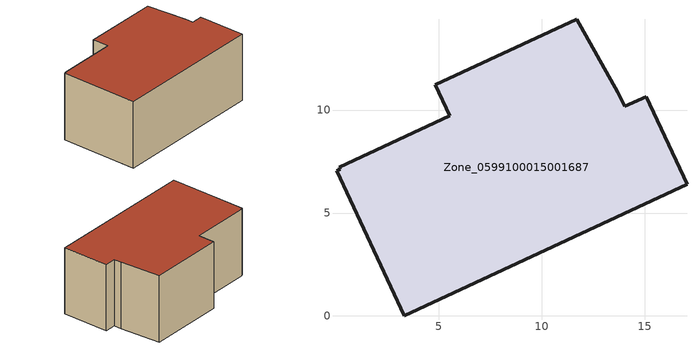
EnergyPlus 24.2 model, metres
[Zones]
Zone_0599100015001687
 floor ground (C_G): 0.21,7.14 0.17,7.21 5.54,9.72 4.84,11.23 11.69,14.42 13.71,10.88 14.03,10.18 15.07,10.66 17.06,6.41 3.32,0 0.03,7.06 z0.88
 wall outside (C_F): 11.69,14.42 4.84,11.23 5.54,9.72 0.17,7.21 0.21,7.14 0.03,7.06 3.32,0 17.06,6.41 15.07,10.66 14.03,10.18 13.71,10.88 11.69,14.42 z0.88:7.64
 roof outside (C_R): 0.17,7.21 0.21,7.14 0.03,7.06 3.32,0 17.06,6.41 15.07,10.66 14.03,10.18 13.71,10.88 11.69,14.42 4.84,11.23 5.54,9.72 z7.64
[BUILDING]
Pand.0599100015001687: North Axis=0; Terrain=City; Loads Convergence Tolerance Value=0.04; Temperature Convergence Tolerance Value=0.4; Solar Distribution=FullExterior; Maximum Number of Warmup Days=25; Minimum Number of Warmup Days=1
[Site:Location]
Rotterdam.The.Hague.AP_ZH_NLD Design_Conditions: Latitude=51.96; Longitude=4.45; Time Zone=1; Elevation=-4.5
[SITE:GROUNDTEMPERATURE:BUILDINGSURFACE]
18, 18, 18, 18, 18, 18, 18, 18, 18, 18, 18, 18
[MATERIAL] Thermal Absorptance=0.9; Solar Absorptance=0.7; Visible Absorptance=0.7
Name | Roughness | Thickness | Conductivity | Density | Specific Heat
G.D.1965 | MediumSmooth | 0.15 | 1 | 540 | 1210
F.D.1965 | Rough | 0.3 | 0.857143 | 1920 | 840
R.D.1965 | MediumRough | 0.2 | 0.08 | 1500 | 1000
[CONSTRUCTION]
C_G: G.D.1965
C_F: F.D.1965
C_R: R.D.1965
[ZONE]
Zone_0599100015001687: Type=1; Multiplier=1; Ceiling Height=Autocalculate; Volume=Autocalculate; Floor Area=autocalculate; Part of Total Floor Area=Yes
[ZONEINFILTRATION:DESIGNFLOWRATE]
Infil_Zone_0599100015001687: Zone or ZoneList or Space or SpaceList=Zone_0599100015001687; Schedule=AlwaysOn; Design Flow Rate Calculation Method=Flow/Area; Flow Rate per Floor Area=0.0042; Constant Term Coefficient=1; Temperature Term Coefficient=0; Velocity Term Coefficient=0; Velocity Squared Term Coefficient=0
[HVACTEMPLATE:ZONE:IDEALLOADSAIRSYSTEM]
Zone_0599100015001687: Maximum Heating Supply Air Temperature=50; Minimum Cooling Supply Air Temperature=13; Maximum Heating Supply Air Humidity Ratio=0.0156; Minimum Cooling Supply Air Humidity Ratio=0.0077; Heating Limit=NoLimit; Cooling Limit=NoLimit; Dehumidification Control Type=ConstantSensibleHeatRatio; Cooling Sensible Heat Ratio=0.7; Dehumidification Setpoint=60; Humidification Control Type=None; Humidification Setpoint=30; Outdoor Air Method=None; Outdoor Air Flow Rate per Person=0.00944; Outdoor Air Flow Rate per Zone Floor Area=0; Outdoor Air Flow Rate per Zone=0; Demand Controlled Ventilation Type=None; Outdoor Air Economizer Type=NoEconomizer; Heat Recovery Type=None; Sensible Heat Recovery Effectiveness=0.7; Latent Heat Recovery Effectiveness=0.65
[ZONECONTROL:THERMOSTAT]
ThermostatControl_Zone_0599100015001687: Zone or ZoneList=Zone_0599100015001687; Control Type Schedule=DualSetpointControlType; Control 1=Thermostat_Zone_0599100015001687; Temperature Difference Between Cutout And Setpoint=0
[THERMOSTATSETPOINT:DUALSETPOINT]
Thermostat_Zone_0599100015001687: Heating Setpoint Temperature Schedule=HeatingSetpoint_Zone_0599100015001687; Cooling Setpoint Temperature Schedule=CoolingSetpoint_Zone_0599100015001687
[SCHEDULE:COMPACT]
HeatingSetpoint_Zone_0599100015001687: Through: 12/31, For: AllDays, Until: 24:00, 21
CoolingSetpoint_Zone_0599100015001687: Through: 12/31, For: AllDays, Until: 24:00, 24
DualSetpointControlType: Through: 12/31, For: AllDays, Until: 24:00, 4
AlwaysOn: Through: 12/31, For: AllDays, Until: 24:00, 1
